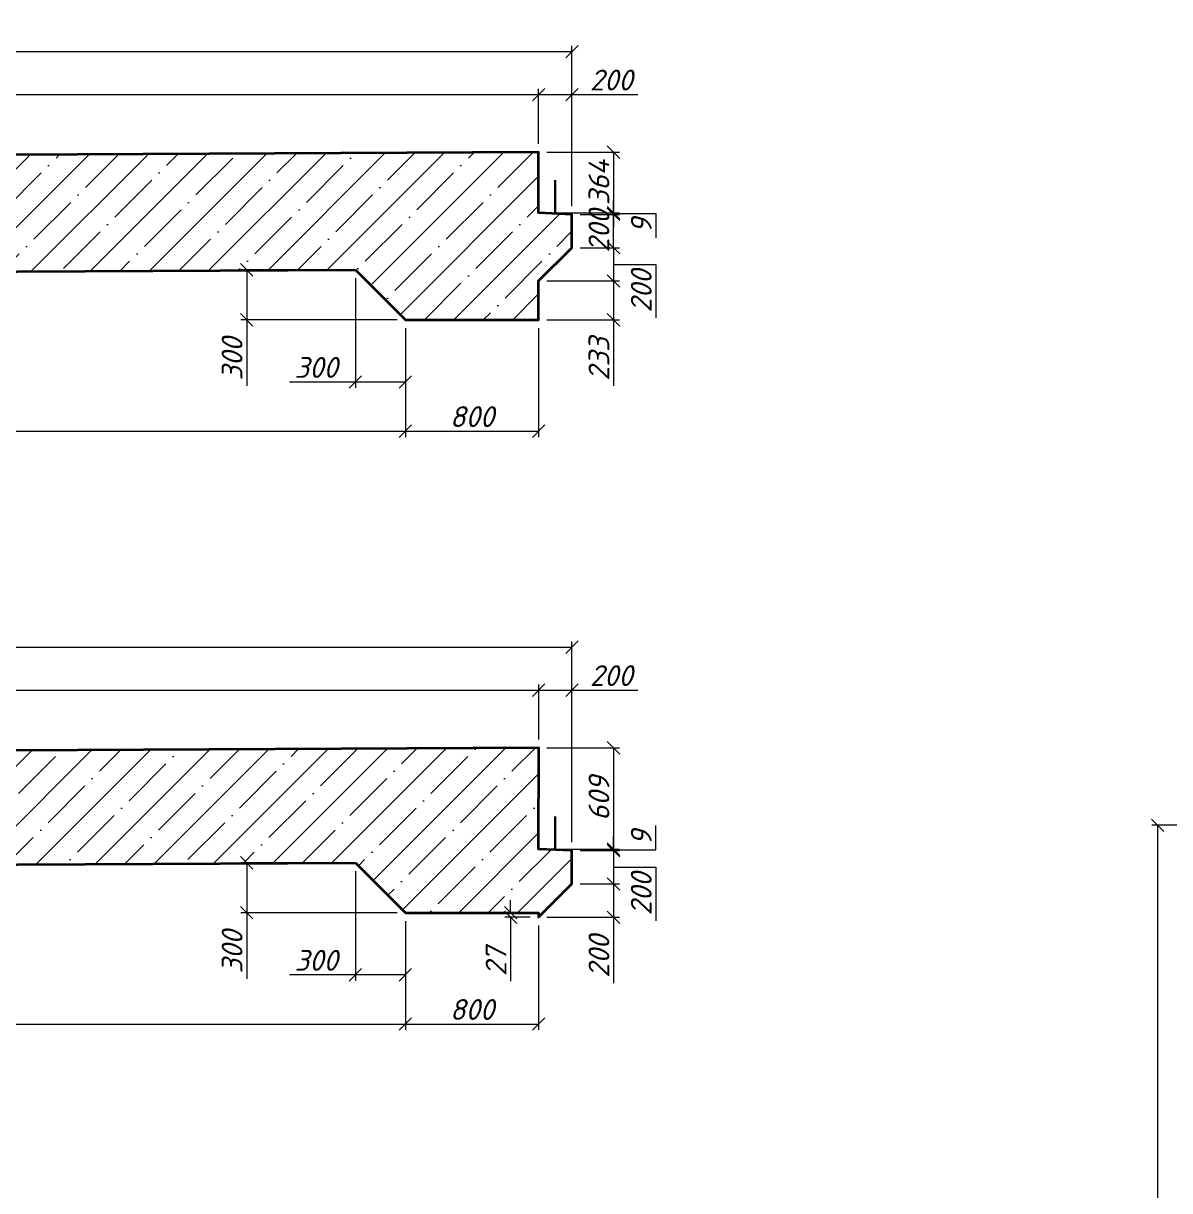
# Model space of a CAD drawing. Header units: millimetres. Extents: x 1000 to 42206, y 911 to 20189.
# Drawn here: x 7880 to 14760, y 8924 to 15933 of the extents above; entities that cross this region are included whole.
import ezdxf

# ---------------------------------------------------------------- set-up
doc = ezdxf.new("R2010")
doc.units = ezdxf.units.MM
for name, color, linetype, lineweight in [('$Размеры', 5, 'Continuous', 13), ('$Слои конструкции', 7, 'Continuous', 35), ('∅25', 114, 'Continuous', 30)]:
    doc.layers.add(name, color=color, linetype=linetype, lineweight=lineweight)
doc.styles.add('@ТРАНСПРОЕКТ', font='isocpeur.ttf', dxfattribs={"oblique": 15})
doc.dimstyles.new('@TN  1-50', dxfattribs={"dimscale": 50, "dimtxt": 2.5, "dimasz": 1.5, "dimexe": 0.7, "dimexo": 1, "dimgap": 0.5, "dimtad": 1, "dimdec": 0, "dimzin": 0, "dimdsep": 46, "dimtxsty": '@ТРАНСПРОЕКТ', "dimblk": 'OBLIQUE', "dimcen": 0, "dimclrd": 5, "dimclre": 5, "dimclrt": 5, "dimaunit": 1, "dimadec": 3, "dimazin": 0, "dimtfac": 1, "dimtdec": 0, "dimtofl": 0, "dimtmove": 0, "dimatfit": 3, "dimfxl": 1, "dimtolj": 1, "dimtzin": 0, "dimlwd": 13, "dimlwe": 13, "dimarcsym": 0})

# ---------------------------------------------------------------- blocks, each defined once
blk = doc.blocks.new('_Oblique')
at = {"color": 0, "linetype": 'ByBlock', "lineweight": -2}
blk.add_line((-0.5, -0.5), (0.5, 0.5), dxfattribs=at)
blk = doc.blocks.new('*D154')
at = {"layer": '$Слои конструкции', "color": 5, "linetype": 'Continuous', "lineweight": 13, "transparency": 16777216}
for p, q in [((15460.9, 11118.1), (14652.9, 11118.1)), ((14687.9, 11118.1), (14687.9, 1618.1)), ((15460.9, 1618.1), (14652.9, 1618.1))]:
    blk.add_line(p, q, dxfattribs=at)
at = {"layer": 'Defpoints', "color": 0, "transparency": 16777216}
for p in [(15510.9, 11118.1), (14687.9, 1618.1), (15510.9, 1618.1)]:
    blk.add_point(p, dxfattribs=at)
at = {"layer": '$Слои конструкции', "color": 5, "lineweight": 13, "transparency": 16777216, "xscale": 75, "yscale": 75, "zscale": 75}
for p, rotation in [((14687.9, 11118.1), 90), ((14687.9, 1618.1), 270)]:
    blk.add_blockref('_Oblique', p, dxfattribs=dict(at, rotation=rotation))
at = {"layer": '$Слои конструкции', "color": 5, "transparency": 16777216, "insert": (14600.4, 6368.1), "char_height": 125, "attachment_point": 5, "rotation": 90, "style": '@ТРАНСПРОЕКТ'}
blk.add_mtext('\\A1;9500', dxfattribs=at)
blk = doc.blocks.new('*D162')
at = {"layer": '$Размеры', "color": 5, "linetype": 'Continuous', "lineweight": 13, "transparency": 16777216}
for p, q in [((10172.8, 14102.9), (10172.8, 13449.4)), ((2672.8, 14068.4), (2672.8, 13449.4)), ((2672.8, 13484.4), (10172.8, 13484.4))]:
    blk.add_line(p, q, dxfattribs=at)
at = {"layer": 'Defpoints', "color": 0, "transparency": 16777216}
for p in [(2672.8, 14118.4), (10172.8, 14152.9), (10172.8, 13484.4)]:
    blk.add_point(p, dxfattribs=at)
at = {"layer": '$Размеры', "color": 5, "lineweight": 13, "transparency": 16777216, "xscale": 75, "yscale": 75, "zscale": 75, "rotation": 180}
blk.add_blockref('_Oblique', (2672.8, 13484.4), dxfattribs=at)
at = {"layer": '$Размеры', "color": 5, "lineweight": 13, "transparency": 16777216, "xscale": 75, "yscale": 75, "zscale": 75}
blk.add_blockref('_Oblique', (10172.8, 13484.4), dxfattribs=at)
at = {"layer": '$Размеры', "color": 5, "transparency": 16777216, "insert": (6422.8, 13571.9), "char_height": 125, "attachment_point": 5, "style": '@ТРАНСПРОЕКТ'}
blk.add_mtext('\\A1;7500', dxfattribs=at)
blk = doc.blocks.new('*D163')
at = {"layer": '$Размеры', "color": 5, "linetype": 'Continuous', "lineweight": 13, "transparency": 16777216}
for p, q in [((10172.8, 14102.9), (10172.8, 13449.4)), ((10972.9, 14102.9), (10972.9, 13449.4)), ((10172.8, 13484.4), (10972.9, 13484.4))]:
    blk.add_line(p, q, dxfattribs=at)
at = {"layer": 'Defpoints', "color": 0, "transparency": 16777216}
for p in [(10172.8, 14152.9), (10972.9, 14152.9), (10972.9, 13484.4)]:
    blk.add_point(p, dxfattribs=at)
at = {"layer": '$Размеры', "color": 5, "lineweight": 13, "transparency": 16777216, "xscale": 75, "yscale": 75, "zscale": 75, "rotation": 180}
blk.add_blockref('_Oblique', (10172.8, 13484.4), dxfattribs=at)
at = {"layer": '$Размеры', "color": 5, "lineweight": 13, "transparency": 16777216, "xscale": 75, "yscale": 75, "zscale": 75}
blk.add_blockref('_Oblique', (10972.9, 13484.4), dxfattribs=at)
at = {"layer": '$Размеры', "color": 5, "transparency": 16777216, "insert": (10572.8, 13571.9), "char_height": 125, "attachment_point": 5, "style": '@ТРАНСПРОЕКТ'}
blk.add_mtext('\\A1;800', dxfattribs=at)
blk = doc.blocks.new('*D166')
at = {"layer": '$Слои конструкции', "color": 5, "linetype": 'Continuous', "lineweight": 13, "transparency": 16777216}
for p, q in [((1872.8, 15164.2), (1872.8, 15540.5)), ((1872.8, 15505.5), (10972.9, 15505.5)), ((10972.9, 15209.7), (10972.9, 15540.5))]:
    blk.add_line(p, q, dxfattribs=at)
at = {"layer": 'Defpoints', "color": 0, "transparency": 16777216}
for p in [(10972.9, 15505.5), (10972.9, 15159.7), (1872.8, 15114.2)]:
    blk.add_point(p, dxfattribs=at)
at = {"layer": '$Слои конструкции', "color": 5, "lineweight": 13, "transparency": 16777216, "xscale": 75, "yscale": 75, "zscale": 75, "rotation": 180}
blk.add_blockref('_Oblique', (1872.8, 15505.5), dxfattribs=at)
at = {"layer": '$Слои конструкции', "color": 5, "lineweight": 13, "transparency": 16777216, "xscale": 75, "yscale": 75, "zscale": 75}
blk.add_blockref('_Oblique', (10972.9, 15505.5), dxfattribs=at)
at = {"layer": '$Слои конструкции', "color": 5, "transparency": 16777216, "insert": (6422.8, 15593), "char_height": 125, "attachment_point": 5, "style": '@ТРАНСПРОЕКТ'}
blk.add_mtext('\\A1;9100', dxfattribs=at)
blk = doc.blocks.new('*D167')
at = {"layer": '$Слои конструкции', "color": 5, "linetype": 'Continuous', "lineweight": 13, "transparency": 16777216}
for p, q in [((10972.9, 15209.7), (10972.9, 15540.5)), ((10972.9, 15505.5), (11172.9, 15505.5)), ((11172.9, 14836.3), (11172.9, 15540.5)), ((11172.9, 15505.5), (11568.9, 15505.5))]:
    blk.add_line(p, q, dxfattribs=at)
at = {"layer": 'Defpoints', "color": 0, "transparency": 16777216}
for p in [(11172.9, 15505.5), (10972.9, 15159.7), (11172.9, 14786.3)]:
    blk.add_point(p, dxfattribs=at)
at = {"layer": '$Слои конструкции', "color": 5, "lineweight": 13, "transparency": 16777216, "xscale": 75, "yscale": 75, "zscale": 75, "rotation": 180}
blk.add_blockref('_Oblique', (10972.9, 15505.5), dxfattribs=at)
at = {"layer": '$Слои конструкции', "color": 5, "lineweight": 13, "transparency": 16777216, "xscale": 75, "yscale": 75, "zscale": 75}
blk.add_blockref('_Oblique', (11172.9, 15505.5), dxfattribs=at)
at = {"layer": '$Слои конструкции', "color": 5, "transparency": 16777216, "insert": (11408.4, 15593), "char_height": 125, "attachment_point": 5, "style": '@ТРАНСПРОЕКТ'}
blk.add_mtext('\\A1;200', dxfattribs=at)
blk = doc.blocks.new('*D168')
at = {"layer": '$Слои конструкции', "color": 5, "linetype": 'Continuous', "lineweight": 13, "transparency": 16777216}
for p, q in [((1672.8, 14788.7), (1672.8, 15798.8)), ((11172.9, 14836.3), (11172.9, 15798.8)), ((1672.8, 15763.8), (11172.9, 15763.8))]:
    blk.add_line(p, q, dxfattribs=at)
at = {"layer": 'Defpoints', "color": 0, "transparency": 16777216}
for p in [(11172.9, 15763.8), (1672.8, 14738.7), (11172.9, 14786.3)]:
    blk.add_point(p, dxfattribs=at)
at = {"layer": '$Слои конструкции', "color": 5, "lineweight": 13, "transparency": 16777216, "xscale": 75, "yscale": 75, "zscale": 75, "rotation": 180}
blk.add_blockref('_Oblique', (1672.8, 15763.8), dxfattribs=at)
at = {"layer": '$Слои конструкции', "color": 5, "lineweight": 13, "transparency": 16777216, "xscale": 75, "yscale": 75, "zscale": 75}
blk.add_blockref('_Oblique', (11172.9, 15763.8), dxfattribs=at)
at = {"layer": '$Слои конструкции', "color": 5, "transparency": 16777216, "insert": (6422.8, 15851.3), "char_height": 125, "attachment_point": 5, "style": '@ТРАНСПРОЕКТ'}
blk.add_mtext('\\A1;9500', dxfattribs=at)
blk = doc.blocks.new('*D170')
at = {"layer": '$Слои конструкции', "color": 5, "linetype": 'Continuous', "lineweight": 13, "transparency": 16777216}
for p, q in [((11022.9, 14386.3), (11457.4, 14386.3)), ((11422.4, 14386.3), (11422.4, 14152.9)), ((11022.9, 14152.9), (11457.4, 14152.9)), ((11422.4, 14152.9), (11422.4, 13756.9))]:
    blk.add_line(p, q, dxfattribs=at)
at = {"layer": 'Defpoints', "color": 0, "transparency": 16777216}
for p in [(10972.9, 14386.3), (10972.9, 14152.9), (11422.4, 14152.9)]:
    blk.add_point(p, dxfattribs=at)
at = {"layer": '$Слои конструкции', "color": 5, "lineweight": 13, "transparency": 16777216, "xscale": 75, "yscale": 75, "zscale": 75}
for p, rotation in [((11422.4, 14386.3), 90), ((11422.4, 14152.9), 270)]:
    blk.add_blockref('_Oblique', p, dxfattribs=dict(at, rotation=rotation))
at = {"layer": '$Слои конструкции', "color": 5, "transparency": 16777216, "insert": (11334.9, 13917.4), "char_height": 125, "attachment_point": 5, "rotation": 90, "style": '@ТРАНСПРОЕКТ'}
blk.add_mtext('\\A1;233', dxfattribs=at)
blk = doc.blocks.new('*D171')
at = {"layer": '$Слои конструкции', "color": 5, "linetype": 'Continuous', "lineweight": 13, "transparency": 16777216}
for p, q in [((11222.9, 14586.3), (11457.4, 14586.3)), ((11422.4, 14586.3), (11422.4, 14386.3)), ((11422.4, 14486.3), (11676.1, 14485.8)), ((11676.1, 14485.8), (11676.1, 14164.8)), ((11022.9, 14386.3), (11457.4, 14386.3))]:
    blk.add_line(p, q, dxfattribs=at)
at = {"layer": 'Defpoints', "color": 0, "transparency": 16777216}
for p in [(11172.9, 14586.3), (10972.9, 14386.3), (11422.4, 14386.3)]:
    blk.add_point(p, dxfattribs=at)
at = {"layer": '$Слои конструкции', "color": 5, "lineweight": 13, "transparency": 16777216, "xscale": 75, "yscale": 75, "zscale": 75}
for p, rotation in [((11422.4, 14586.3), 90), ((11422.4, 14386.3), 270)]:
    blk.add_blockref('_Oblique', p, dxfattribs=dict(at, rotation=rotation))
at = {"layer": '$Слои конструкции', "color": 5, "transparency": 16777216, "insert": (11588.6, 14325.3), "char_height": 125, "attachment_point": 5, "rotation": 90, "style": '@ТРАНСПРОЕКТ'}
blk.add_mtext('\\A1;200', dxfattribs=at)
blk = doc.blocks.new('*D172')
at = {"layer": '$Слои конструкции', "color": 5, "linetype": 'Continuous', "lineweight": 13, "transparency": 16777216}
for p, q in [((11222.9, 14786.3), (11457.4, 14786.3)), ((11422.4, 14586.3), (11422.4, 14786.3)), ((11222.9, 14586.3), (11457.4, 14586.3))]:
    blk.add_line(p, q, dxfattribs=at)
at = {"layer": 'Defpoints', "color": 0, "transparency": 16777216}
for p in [(11172.9, 14786.3), (11422.4, 14786.3), (11172.9, 14586.3)]:
    blk.add_point(p, dxfattribs=at)
at = {"layer": '$Слои конструкции', "color": 5, "lineweight": 13, "transparency": 16777216, "xscale": 75, "yscale": 75, "zscale": 75}
for p, rotation in [((11422.4, 14786.3), 90), ((11422.4, 14586.3), 270)]:
    blk.add_blockref('_Oblique', p, dxfattribs=dict(at, rotation=rotation))
at = {"layer": '$Слои конструкции', "color": 5, "transparency": 16777216, "insert": (11334.9, 14686.3), "char_height": 125, "attachment_point": 5, "rotation": 90, "style": '@ТРАНСПРОЕКТ'}
blk.add_mtext('\\A1;200', dxfattribs=at)
blk = doc.blocks.new('*D173')
at = {"layer": '$Слои конструкции', "color": 5, "linetype": 'Continuous', "lineweight": 13, "transparency": 16777216}
for p, q in [((11422.4, 14795.3), (11422.4, 14870.3)), ((11022.9, 14795.3), (11457.4, 14795.3)), ((11422.4, 14786.3), (11422.4, 14795.3)), ((11422.4, 14790.8), (11676.1, 14790.9)), ((11676.1, 14790.9), (11676.1, 14644.9)), ((11222.9, 14786.3), (11457.4, 14786.3)), ((11422.4, 14786.3), (11422.4, 14711.3))]:
    blk.add_line(p, q, dxfattribs=at)
at = {"layer": 'Defpoints', "color": 0, "transparency": 16777216}
for p in [(10972.9, 14795.3), (11422.4, 14795.3), (11172.9, 14786.3)]:
    blk.add_point(p, dxfattribs=at)
at = {"layer": '$Слои конструкции', "color": 5, "lineweight": 13, "transparency": 16777216, "xscale": 75, "yscale": 75, "zscale": 75}
for p, rotation in [((11422.4, 14795.3), 270), ((11422.4, 14786.3), 90)]:
    blk.add_blockref('_Oblique', p, dxfattribs=dict(at, rotation=rotation))
at = {"layer": '$Слои конструкции', "color": 5, "transparency": 16777216, "insert": (11588.6, 14717.9), "char_height": 125, "attachment_point": 5, "rotation": 90, "style": '@ТРАНСПРОЕКТ'}
blk.add_mtext('\\A1;9', dxfattribs=at)
blk = doc.blocks.new('*D174')
at = {"layer": '$Слои конструкции', "color": 5, "linetype": 'Continuous', "lineweight": 13, "transparency": 16777216}
for p, q in [((11022.9, 15159.7), (11457.4, 15159.7)), ((11422.4, 15159.7), (11422.4, 14795.3)), ((11022.9, 14795.3), (11457.4, 14795.3))]:
    blk.add_line(p, q, dxfattribs=at)
at = {"layer": 'Defpoints', "color": 0, "transparency": 16777216}
for p in [(10972.9, 15159.7), (10972.9, 14795.3), (11422.4, 14795.3)]:
    blk.add_point(p, dxfattribs=at)
at = {"layer": '$Слои конструкции', "color": 5, "lineweight": 13, "transparency": 16777216, "xscale": 75, "yscale": 75, "zscale": 75}
for p, rotation in [((11422.4, 15159.7), 90), ((11422.4, 14795.3), 270)]:
    blk.add_blockref('_Oblique', p, dxfattribs=dict(at, rotation=rotation))
at = {"layer": '$Слои конструкции', "color": 5, "transparency": 16777216, "insert": (11334.9, 14977.5), "char_height": 125, "attachment_point": 5, "rotation": 90, "style": '@ТРАНСПРОЕКТ'}
blk.add_mtext('\\A1;364', dxfattribs=at)
blk = doc.blocks.new('*D175')
at = {"layer": '$Слои конструкции', "color": 5, "linetype": 'Continuous', "lineweight": 13, "transparency": 16777216}
for p, q in [((9872.9, 14402.9), (9872.9, 13744.7)), ((10172.8, 14102.9), (10172.8, 13744.7)), ((9872.9, 13779.7), (9476.9, 13779.7)), ((10172.8, 13779.7), (9872.9, 13779.7))]:
    blk.add_line(p, q, dxfattribs=at)
at = {"layer": 'Defpoints', "color": 0, "transparency": 16777216}
for p in [(9872.9, 14452.9), (10172.8, 14152.9), (9872.9, 13779.7)]:
    blk.add_point(p, dxfattribs=at)
at = {"layer": '$Слои конструкции', "color": 5, "lineweight": 13, "transparency": 16777216, "xscale": 75, "yscale": 75, "zscale": 75, "rotation": 180}
blk.add_blockref('_Oblique', (9872.9, 13779.7), dxfattribs=at)
at = {"layer": '$Слои конструкции', "color": 5, "lineweight": 13, "transparency": 16777216, "xscale": 75, "yscale": 75, "zscale": 75}
blk.add_blockref('_Oblique', (10172.8, 13779.7), dxfattribs=at)
at = {"layer": '$Слои конструкции', "color": 5, "transparency": 16777216, "insert": (9637.4, 13867.2), "char_height": 125, "attachment_point": 5, "style": '@ТРАНСПРОЕКТ'}
blk.add_mtext('\\A1;300', dxfattribs=at)
blk = doc.blocks.new('*D176')
at = {"layer": '$Слои конструкции', "color": 5, "linetype": 'Continuous', "lineweight": 13, "transparency": 16777216}
for p, q in [((9822.9, 14452.9), (9185.4, 14452.9)), ((9220.4, 14452.9), (9220.4, 14152.9)), ((10122.8, 14152.9), (9185.4, 14152.9)), ((9220.4, 14152.9), (9220.4, 13756.9))]:
    blk.add_line(p, q, dxfattribs=at)
at = {"layer": 'Defpoints', "color": 0, "transparency": 16777216}
for p in [(9872.9, 14452.9), (9220.4, 14152.9), (10172.8, 14152.9)]:
    blk.add_point(p, dxfattribs=at)
at = {"layer": '$Слои конструкции', "color": 5, "lineweight": 13, "transparency": 16777216, "xscale": 75, "yscale": 75, "zscale": 75}
for p, rotation in [((9220.4, 14452.9), 90), ((9220.4, 14152.9), 270)]:
    blk.add_blockref('_Oblique', p, dxfattribs=dict(at, rotation=rotation))
at = {"layer": '$Слои конструкции', "color": 5, "transparency": 16777216, "insert": (9132.9, 13917.4), "char_height": 125, "attachment_point": 5, "rotation": 90, "style": '@ТРАНСПРОЕКТ'}
blk.add_mtext('\\A1;300', dxfattribs=at)
blk = doc.blocks.new('*D129')
at = {"layer": '$Размеры', "color": 5, "linetype": 'Continuous', "lineweight": 13, "transparency": 16777216}
for p, q in [((10172.8, 10542.9), (10172.8, 9889.4)), ((2672.8, 10508.4), (2672.8, 9889.4)), ((2672.8, 9924.4), (10172.8, 9924.4))]:
    blk.add_line(p, q, dxfattribs=at)
at = {"layer": 'Defpoints', "color": 0, "transparency": 16777216}
for p in [(10172.8, 10592.9), (2672.8, 10558.4), (10172.8, 9924.4)]:
    blk.add_point(p, dxfattribs=at)
at = {"layer": '$Размеры', "color": 5, "lineweight": 13, "transparency": 16777216, "xscale": 75, "yscale": 75, "zscale": 75, "rotation": 180}
blk.add_blockref('_Oblique', (2672.8, 9924.4), dxfattribs=at)
at = {"layer": '$Размеры', "color": 5, "lineweight": 13, "transparency": 16777216, "xscale": 75, "yscale": 75, "zscale": 75}
blk.add_blockref('_Oblique', (10172.8, 9924.4), dxfattribs=at)
at = {"layer": '$Размеры', "color": 5, "transparency": 16777216, "insert": (6422.8, 10011.9), "char_height": 125, "attachment_point": 5, "style": '@ТРАНСПРОЕКТ'}
blk.add_mtext('\\A1;7500', dxfattribs=at)
blk = doc.blocks.new('*D130')
at = {"layer": '$Размеры', "color": 5, "linetype": 'Continuous', "lineweight": 13, "transparency": 16777216}
for p, q in [((10172.8, 10542.9), (10172.8, 9889.4)), ((10972.9, 10515.8), (10972.9, 9889.4)), ((10172.8, 9924.4), (10972.9, 9924.4))]:
    blk.add_line(p, q, dxfattribs=at)
at = {"layer": 'Defpoints', "color": 0, "transparency": 16777216}
for p in [(10172.8, 10592.9), (10972.9, 10565.8), (10972.9, 9924.4)]:
    blk.add_point(p, dxfattribs=at)
at = {"layer": '$Размеры', "color": 5, "lineweight": 13, "transparency": 16777216, "xscale": 75, "yscale": 75, "zscale": 75, "rotation": 180}
blk.add_blockref('_Oblique', (10172.8, 9924.4), dxfattribs=at)
at = {"layer": '$Размеры', "color": 5, "lineweight": 13, "transparency": 16777216, "xscale": 75, "yscale": 75, "zscale": 75}
blk.add_blockref('_Oblique', (10972.9, 9924.4), dxfattribs=at)
at = {"layer": '$Размеры', "color": 5, "transparency": 16777216, "insert": (10572.8, 10011.9), "char_height": 125, "attachment_point": 5, "style": '@ТРАНСПРОЕКТ'}
blk.add_mtext('\\A1;800', dxfattribs=at)
blk = doc.blocks.new('*D132')
at = {"layer": '$Слои конструкции', "color": 5, "linetype": 'Continuous', "lineweight": 13, "transparency": 16777216}
for p, q in [((1873, 11587.9), (1873, 11964.3)), ((1873, 11929.3), (10973, 11929.3)), ((10973, 11633.4), (10973, 11964.3))]:
    blk.add_line(p, q, dxfattribs=at)
at = {"layer": 'Defpoints', "color": 0, "transparency": 16777216}
for p in [(10973, 11929.3), (10973, 11583.4), (1873, 11537.9)]:
    blk.add_point(p, dxfattribs=at)
at = {"layer": '$Слои конструкции', "color": 5, "lineweight": 13, "transparency": 16777216, "xscale": 75, "yscale": 75, "zscale": 75, "rotation": 180}
blk.add_blockref('_Oblique', (1873, 11929.3), dxfattribs=at)
at = {"layer": '$Слои конструкции', "color": 5, "lineweight": 13, "transparency": 16777216, "xscale": 75, "yscale": 75, "zscale": 75}
blk.add_blockref('_Oblique', (10973, 11929.3), dxfattribs=at)
at = {"layer": '$Слои конструкции', "color": 5, "transparency": 16777216, "insert": (6423, 12016.8), "char_height": 125, "attachment_point": 5, "style": '@ТРАНСПРОЕКТ'}
blk.add_mtext('\\A1;9100', dxfattribs=at)
blk = doc.blocks.new('*D133')
at = {"layer": '$Слои конструкции', "color": 5, "linetype": 'Continuous', "lineweight": 13, "transparency": 16777216}
for p, q in [((10973, 11633.4), (10973, 11964.3)), ((10973, 11929.3), (11172.9, 11929.3)), ((11172.9, 11015.8), (11172.9, 11964.3)), ((11172.9, 11929.3), (11568.9, 11929.3))]:
    blk.add_line(p, q, dxfattribs=at)
at = {"layer": 'Defpoints', "color": 0, "transparency": 16777216}
for p in [(11172.9, 11929.3), (10973, 11583.4), (11172.9, 10965.8)]:
    blk.add_point(p, dxfattribs=at)
at = {"layer": '$Слои конструкции', "color": 5, "lineweight": 13, "transparency": 16777216, "xscale": 75, "yscale": 75, "zscale": 75, "rotation": 180}
blk.add_blockref('_Oblique', (10973, 11929.3), dxfattribs=at)
at = {"layer": '$Слои конструкции', "color": 5, "lineweight": 13, "transparency": 16777216, "xscale": 75, "yscale": 75, "zscale": 75}
blk.add_blockref('_Oblique', (11172.9, 11929.3), dxfattribs=at)
at = {"layer": '$Слои конструкции', "color": 5, "transparency": 16777216, "insert": (11408.4, 12016.8), "char_height": 125, "attachment_point": 5, "style": '@ТРАНСПРОЕКТ'}
blk.add_mtext('\\A1;200', dxfattribs=at)
blk = doc.blocks.new('*D134')
at = {"layer": '$Слои конструкции', "color": 5, "linetype": 'Continuous', "lineweight": 13, "transparency": 16777216}
for p, q in [((1672.8, 10981.3), (1672.8, 12222.5)), ((11172.9, 11015.8), (11172.9, 12222.5)), ((1672.8, 12187.5), (11172.9, 12187.5))]:
    blk.add_line(p, q, dxfattribs=at)
at = {"layer": 'Defpoints', "color": 0, "transparency": 16777216}
for p in [(11172.9, 12187.5), (11172.9, 10965.8), (1672.8, 10931.3)]:
    blk.add_point(p, dxfattribs=at)
at = {"layer": '$Слои конструкции', "color": 5, "lineweight": 13, "transparency": 16777216, "xscale": 75, "yscale": 75, "zscale": 75, "rotation": 180}
blk.add_blockref('_Oblique', (1672.8, 12187.5), dxfattribs=at)
at = {"layer": '$Слои конструкции', "color": 5, "lineweight": 13, "transparency": 16777216, "xscale": 75, "yscale": 75, "zscale": 75}
blk.add_blockref('_Oblique', (11172.9, 12187.5), dxfattribs=at)
at = {"layer": '$Слои конструкции', "color": 5, "transparency": 16777216, "insert": (6422.8, 12275), "char_height": 125, "attachment_point": 5, "style": '@ТРАНСПРОЕКТ'}
blk.add_mtext('\\A1;9500', dxfattribs=at)
blk = doc.blocks.new('*D139')
at = {"layer": '$Слои конструкции', "color": 5, "linetype": 'Continuous', "lineweight": 13, "transparency": 16777216}
for p, q in [((11222.9, 10765.7), (11457.4, 10765.7)), ((11422.4, 10765.7), (11422.4, 10565.8)), ((11022.9, 10565.8), (11457.4, 10565.8)), ((11422.4, 10565.8), (11422.4, 10169.8))]:
    blk.add_line(p, q, dxfattribs=at)
at = {"layer": 'Defpoints', "color": 0, "transparency": 16777216}
for p in [(11172.9, 10765.7), (10972.9, 10565.8), (11422.4, 10565.8)]:
    blk.add_point(p, dxfattribs=at)
at = {"layer": '$Слои конструкции', "color": 5, "lineweight": 13, "transparency": 16777216, "xscale": 75, "yscale": 75, "zscale": 75}
for p, rotation in [((11422.4, 10765.7), 90), ((11422.4, 10565.8), 270)]:
    blk.add_blockref('_Oblique', p, dxfattribs=dict(at, rotation=rotation))
at = {"layer": '$Слои конструкции', "color": 5, "transparency": 16777216, "insert": (11334.9, 10330.3), "char_height": 125, "attachment_point": 5, "rotation": 90, "style": '@ТРАНСПРОЕКТ'}
blk.add_mtext('\\A1;200', dxfattribs=at)
blk = doc.blocks.new('*D140')
at = {"layer": '$Слои конструкции', "color": 5, "linetype": 'Continuous', "lineweight": 13, "transparency": 16777216}
for p, q in [((11222.9, 10965.8), (11457.4, 10965.8)), ((11422.4, 10965.8), (11422.4, 10765.7)), ((11422.4, 10865.8), (11676.1, 10865.9)), ((11676.1, 10865.9), (11676.1, 10544.9)), ((11222.9, 10765.7), (11457.4, 10765.7))]:
    blk.add_line(p, q, dxfattribs=at)
at = {"layer": 'Defpoints', "color": 0, "transparency": 16777216}
for p in [(11172.9, 10965.8), (11172.9, 10765.7), (11422.4, 10765.7)]:
    blk.add_point(p, dxfattribs=at)
at = {"layer": '$Слои конструкции', "color": 5, "lineweight": 13, "transparency": 16777216, "xscale": 75, "yscale": 75, "zscale": 75}
for p, rotation in [((11422.4, 10965.8), 90), ((11422.4, 10765.7), 270)]:
    blk.add_blockref('_Oblique', p, dxfattribs=dict(at, rotation=rotation))
at = {"layer": '$Слои конструкции', "color": 5, "transparency": 16777216, "insert": (11588.6, 10705.4), "char_height": 125, "attachment_point": 5, "rotation": 90, "style": '@ТРАНСПРОЕКТ'}
blk.add_mtext('\\A1;200', dxfattribs=at)
blk = doc.blocks.new('*D141')
at = {"layer": '$Слои конструкции', "color": 5, "linetype": 'Continuous', "lineweight": 13, "transparency": 16777216}
for p, q in [((11676.1, 10970.2), (11676.1, 11116.2)), ((11422.4, 10974.8), (11422.4, 11049.8)), ((11022.9, 10974.8), (11457.4, 10974.8)), ((11222.9, 10965.8), (11457.4, 10965.8)), ((11422.4, 10965.8), (11422.4, 10974.8)), ((11422.4, 10970.3), (11676.1, 10970.2)), ((11422.4, 10965.8), (11422.4, 10890.8))]:
    blk.add_line(p, q, dxfattribs=at)
at = {"layer": 'Defpoints', "color": 0, "transparency": 16777216}
for p in [(10972.9, 10974.8), (11172.9, 10965.8), (11422.4, 10974.8)]:
    blk.add_point(p, dxfattribs=at)
at = {"layer": '$Слои конструкции', "color": 5, "lineweight": 13, "transparency": 16777216, "xscale": 75, "yscale": 75, "zscale": 75}
for p, rotation in [((11422.4, 10974.8), 270), ((11422.4, 10965.8), 90)]:
    blk.add_blockref('_Oblique', p, dxfattribs=dict(at, rotation=rotation))
at = {"layer": '$Слои конструкции', "color": 5, "transparency": 16777216, "insert": (11588.6, 11043.2), "char_height": 125, "attachment_point": 5, "rotation": 90, "style": '@ТРАНСПРОЕКТ'}
blk.add_mtext('\\A1;9', dxfattribs=at)
blk = doc.blocks.new('*D142')
at = {"layer": '$Слои конструкции', "color": 5, "linetype": 'Continuous', "lineweight": 13, "transparency": 16777216}
for p, q in [((11023, 11583.4), (11457.4, 11583.4)), ((11422.4, 11583.4), (11422.4, 10974.8)), ((11022.9, 10974.8), (11457.4, 10974.8))]:
    blk.add_line(p, q, dxfattribs=at)
at = {"layer": 'Defpoints', "color": 0, "transparency": 16777216}
for p in [(10973, 11583.4), (10972.9, 10974.8), (11422.4, 10974.8)]:
    blk.add_point(p, dxfattribs=at)
at = {"layer": '$Слои конструкции', "color": 5, "lineweight": 13, "transparency": 16777216, "xscale": 75, "yscale": 75, "zscale": 75}
for p, rotation in [((11422.4, 11583.4), 90), ((11422.4, 10974.8), 270)]:
    blk.add_blockref('_Oblique', p, dxfattribs=dict(at, rotation=rotation))
at = {"layer": '$Слои конструкции', "color": 5, "transparency": 16777216, "insert": (11334.9, 11279.1), "char_height": 125, "attachment_point": 5, "rotation": 90, "style": '@ТРАНСПРОЕКТ'}
blk.add_mtext('\\A1;609', dxfattribs=at)
blk = doc.blocks.new('*D145')
at = {"layer": '$Слои конструкции', "color": 5, "linetype": 'Continuous', "lineweight": 13, "transparency": 16777216}
for p, q in [((9872.9, 10842.9), (9872.9, 10184.6)), ((10172.8, 10542.9), (10172.8, 10184.6)), ((9872.9, 10219.6), (9476.9, 10219.6)), ((10172.8, 10219.6), (9872.9, 10219.6))]:
    blk.add_line(p, q, dxfattribs=at)
at = {"layer": 'Defpoints', "color": 0, "transparency": 16777216}
for p in [(9872.9, 10892.9), (10172.8, 10592.9), (9872.9, 10219.6)]:
    blk.add_point(p, dxfattribs=at)
at = {"layer": '$Слои конструкции', "color": 5, "lineweight": 13, "transparency": 16777216, "xscale": 75, "yscale": 75, "zscale": 75, "rotation": 180}
blk.add_blockref('_Oblique', (9872.9, 10219.6), dxfattribs=at)
at = {"layer": '$Слои конструкции', "color": 5, "lineweight": 13, "transparency": 16777216, "xscale": 75, "yscale": 75, "zscale": 75}
blk.add_blockref('_Oblique', (10172.8, 10219.6), dxfattribs=at)
at = {"layer": '$Слои конструкции', "color": 5, "transparency": 16777216, "insert": (9637.4, 10307.1), "char_height": 125, "attachment_point": 5, "style": '@ТРАНСПРОЕКТ'}
blk.add_mtext('\\A1;300', dxfattribs=at)
blk = doc.blocks.new('*D146')
at = {"layer": '$Слои конструкции', "color": 5, "linetype": 'Continuous', "lineweight": 13, "transparency": 16777216}
for p, q in [((9822.9, 10892.9), (9185.4, 10892.9)), ((9220.4, 10892.9), (9220.4, 10592.9)), ((10122.8, 10592.9), (9185.4, 10592.9)), ((9220.4, 10592.9), (9220.4, 10196.9))]:
    blk.add_line(p, q, dxfattribs=at)
at = {"layer": 'Defpoints', "color": 0, "transparency": 16777216}
for p in [(9872.9, 10892.9), (9220.4, 10592.9), (10172.8, 10592.9)]:
    blk.add_point(p, dxfattribs=at)
at = {"layer": '$Слои конструкции', "color": 5, "lineweight": 13, "transparency": 16777216, "xscale": 75, "yscale": 75, "zscale": 75}
for p, rotation in [((9220.4, 10892.9), 90), ((9220.4, 10592.9), 270)]:
    blk.add_blockref('_Oblique', p, dxfattribs=dict(at, rotation=rotation))
at = {"layer": '$Слои конструкции', "color": 5, "transparency": 16777216, "insert": (9132.9, 10357.4), "char_height": 125, "attachment_point": 5, "rotation": 90, "style": '@ТРАНСПРОЕКТ'}
blk.add_mtext('\\A1;300', dxfattribs=at)
blk = doc.blocks.new('*D148')
at = {"layer": '$Слои конструкции', "color": 5, "linetype": 'Continuous', "lineweight": 13, "transparency": 16777216}
for p, q in [((10804.8, 10592.9), (10804.8, 10667.9)), ((10922.9, 10592.9), (10769.8, 10592.9)), ((10922.9, 10565.8), (10769.8, 10565.8)), ((10804.8, 10565.8), (10804.8, 10182.3))]:
    blk.add_line(p, q, dxfattribs=at)
at = {"layer": 'Defpoints', "color": 0, "transparency": 16777216}
for p in [(10972.9, 10592.9), (10804.8, 10565.8), (10972.9, 10565.8)]:
    blk.add_point(p, dxfattribs=at)
at = {"layer": '$Слои конструкции', "color": 5, "lineweight": 13, "transparency": 16777216, "xscale": 75, "yscale": 75, "zscale": 75}
for p, rotation in [((10804.8, 10592.9), 270), ((10804.8, 10565.8), 90)]:
    blk.add_blockref('_Oblique', p, dxfattribs=dict(at, rotation=rotation))
at = {"layer": '$Слои конструкции', "color": 5, "transparency": 16777216, "insert": (10717.3, 10299), "char_height": 125, "attachment_point": 5, "rotation": 90, "style": '@ТРАНСПРОЕКТ'}
blk.add_mtext('\\A1;27', dxfattribs=at)

msp = doc.modelspace()

# ---------------------------------------------------------------- hatches: boundary and pattern name
at = {"layer": '$Размеры'}
h = msp.add_hatch(dxfattribs=at)
h.set_pattern_fill('ANSI35', color=8, scale=1000)
h.set_pattern_definition([(45, (-2722284.3, -587729.13), (-176.776695, 176.776695), []), (45, (-2722107.53, -587729.13), (-176.776695, 176.776695), [312.5, -62.5, 0, -62.5])])
h.paths.add_polyline_path([(9872.9, 14452.9), (10172.8, 14152.9), (10972.9, 14152.9), (10972.9, 14386.3), (11172.9, 14586.3), (11172.9, 14786.3), (10972.9, 14795.3), (10972.9, 15159.7), (1872.8, 15114.2), (1872.8, 14749.7), (1672.8, 14738.7), (1672.8, 14538.7), (1872.8, 14338.7), (1872.8, 14118.4), (2672.8, 14118.4), (2972.8, 14418.4)])
h.paths.add_polyline_path([(6358.3, 14435.3), (6600.8, 14436.5), (6184.9, 14434.4)], flags=17)
h = msp.add_hatch(dxfattribs=at)
h.set_pattern_fill('ANSI35', color=8, scale=1000)
h.set_pattern_definition([(45, (-2722376.4, -576207.7), (-176.776695, 176.776695), []), (45, (-2722199.64, -576207.7), (-176.776695, 176.776695), [312.5, -62.5, 0, -62.5])])
h.paths.add_polyline_path([(4863.1, 10761.4), (4864.8, 10427.9), (4614.8, 10426.7), (4613.1, 10760.2)], flags=9)
edge = h.paths.add_edge_path()
edge.add_line((9872.9, 10892.9), (10172.8, 10592.9))
edge.add_line((2972.8, 10858.4), (9872.9, 10892.9))
edge.add_line((2672.8, 10558.4), (2972.8, 10858.4))
edge.add_line((1872.8, 10558.4), (2672.8, 10558.4))
edge.add_line((1872.8, 10531.3), (1872.8, 10558.4))
edge.add_line((1672.8, 10731.3), (1872.8, 10531.3))
edge.add_line((1672.8, 10931.3), (1672.8, 10731.3))
edge.add_line((1872.8, 10942.3), (1672.8, 10931.3))
edge.add_line((1873, 11537.9), (1872.8, 10942.3))
edge.add_line((10973, 11583.4), (1873, 11537.9))
edge.add_line((10972.9, 10974.8), (10973, 11583.4))
edge.add_line((11172.9, 10965.8), (10972.9, 10974.8))
edge.add_line((11172.9, 10765.7), (11172.9, 10965.8))
edge.add_line((10972.9, 10565.8), (11172.9, 10765.7))
edge.add_line((10972.9, 10592.9), (10972.9, 10565.8))
edge.add_line((10172.8, 10592.9), (10972.9, 10592.9))

# ---------------------------------------------------------------- linework, layer by layer
at = {"layer": '$Слои конструкции'}
for points in [[(9872.9, 14452.9), (10172.8, 14152.9), (10972.9, 14152.9), (10972.9, 14386.3), (11172.9, 14586.3), (11172.9, 14786.3), (10972.9, 14795.3), (10972.9, 15159.7), (1872.8, 15114.2), (1872.8, 14749.7), (1672.8, 14738.7), (1672.8, 14538.7), (1872.8, 14338.7), (1872.8, 14118.4), (2672.8, 14118.4), (2972.8, 14418.4)], [(9872.9, 10892.9), (10172.8, 10592.9), (10972.9, 10592.9), (10972.9, 10565.8), (11172.9, 10765.7), (11172.9, 10965.8), (10972.9, 10974.8), (10973, 11583.4), (1873, 11537.9), (1872.8, 10942.3), (1672.8, 10931.3), (1672.8, 10731.3), (1872.8, 10531.3), (1872.8, 10558.4), (2672.8, 10558.4), (2972.8, 10858.4)]]:
    msp.add_lwpolyline(points, close=True, dxfattribs=at)
at = {"layer": '∅25'}
for points in [[(11072.9, 14790.8), (11072.9, 14990.8)], [(11072.9, 10970.3), (11072.9, 11170.3)]]:
    msp.add_lwpolyline(points, dxfattribs=at)

# ---------------------------------------------------------------- dimensions: what is measured, and where the dimension line sits
at = {"layer": '$Размеры'}
for base, p1, p2, picture, middle in [((10172.8, 13484.4), (2672.8, 14118.4), (10172.8, 14152.9), '*D162', (6422.8, 13571.9)), ((10972.9, 13484.4), (10172.8, 14152.9), (10972.9, 14152.9), '*D163', (10572.8, 13571.9)), ((10172.8, 9924.4), (2672.8, 10558.4), (10172.8, 10592.9), '*D129', (6422.8, 10011.9)), ((10972.9, 9924.4), (10172.8, 10592.9), (10972.9, 10565.8), '*D130', (10572.8, 10011.9))]:
    dim = msp.add_linear_dim(base=base, p1=p1, p2=p2, dimstyle='@TN  1-50', dxfattribs=at)
    dim.commit()
    dim.dimension.update_dxf_attribs({"geometry": picture, "text_midpoint": middle})
at = {"layer": '$Слои конструкции'}
for base, p1, p2, picture, middle in [((11172.9, 15763.8), (1672.8, 14738.7), (11172.9, 14786.3), '*D168', (6422.8, 15851.3)), ((10972.9, 15505.5), (1872.8, 15114.2), (10972.9, 15159.7), '*D166', (6422.8, 15593)), ((11172.9, 15505.5), (10972.9, 15159.7), (11172.9, 14786.3), '*D167', (11408.4, 15593)), ((9872.9, 13779.7), (10172.8, 14152.9), (9872.9, 14452.9), '*D175', (9637.4, 13867.2)), ((11172.9, 12187.5), (1672.8, 10931.3), (11172.9, 10965.8), '*D134', (6422.8, 12275)), ((10973, 11929.3), (1873, 11537.9), (10973, 11583.4), '*D132', (6423, 12016.8)), ((11172.9, 11929.3), (10973, 11583.4), (11172.9, 10965.8), '*D133', (11408.4, 12016.8)), ((9872.9, 10219.6), (10172.8, 10592.9), (9872.9, 10892.9), '*D145', (9637.4, 10307.1))]:
    dim = msp.add_linear_dim(base=base, p1=p1, p2=p2, dimstyle='@TN  1-50', dxfattribs=at)
    dim.commit()
    dim.dimension.update_dxf_attribs({"geometry": picture, "text_midpoint": middle})
for base, p1, p2, picture, middle in [((11422.4, 14795.3), (10972.9, 15159.7), (10972.9, 14795.3), '*D174', (11334.9, 14977.5)), ((9220.4, 14152.9), (9872.9, 14452.9), (10172.8, 14152.9), '*D176', (9132.9, 13917.4)), ((11422.4, 14152.9), (10972.9, 14386.3), (10972.9, 14152.9), '*D170', (11334.9, 13917.4)), ((11422.4, 10974.8), (10973, 11583.4), (10972.9, 10974.8), '*D142', (11334.9, 11279.1)), ((14687.9, 1618.1), (15510.9, 11118.1), (15510.9, 1618.1), '*D154', (14600.4, 6368.1)), ((9220.4, 10592.9), (9872.9, 10892.9), (10172.8, 10592.9), '*D146', (9132.9, 10357.4)), ((11422.4, 10565.8), (11172.9, 10765.7), (10972.9, 10565.8), '*D139', (11334.9, 10330.3)), ((10804.8, 10565.8), (10972.9, 10592.9), (10972.9, 10565.8), '*D148', (10717.3, 10299))]:
    dim = msp.add_linear_dim(base=base, p1=p1, p2=p2, angle=90, dimstyle='@TN  1-50', dxfattribs=at)
    dim.commit()
    dim.dimension.update_dxf_attribs({"geometry": picture, "text_midpoint": middle})
for base, p1, p2, picture, middle in [((11422.4, 14795.3), (11172.9, 14786.3), (10972.9, 14795.3), '*D173', (11676.1, 14765.9)), ((11422.4, 14386.3), (11172.9, 14586.3), (10972.9, 14386.3), '*D171', (11676.1, 14460.8)), ((11422.4, 10974.8), (11172.9, 10965.8), (10972.9, 10974.8), '*D141', (11676.1, 10995.2)), ((11422.4, 10765.7), (11172.9, 10965.8), (11172.9, 10765.7), '*D140', (11676.1, 10840.9))]:
    dim = msp.add_linear_dim(base=base, p1=p1, p2=p2, angle=90, dimstyle='@TN  1-50', override={"dimtmove": 1}, dxfattribs=at)
    dim.commit()
    dim.dimension.update_dxf_attribs({"geometry": picture, "text_midpoint": middle, "dimtype": 160})
dim = msp.add_linear_dim(base=(11422.4, 14786.3), p1=(11172.9, 14586.3), p2=(11172.9, 14786.3), angle=90, dimstyle='@TN  1-50', dxfattribs=at)
dim.commit()
dim.dimension.update_dxf_attribs({"geometry": '*D172', "text_midpoint": (11422.4, 14686.3), "dimtype": 160})

doc.saveas('drawing.dxf')
